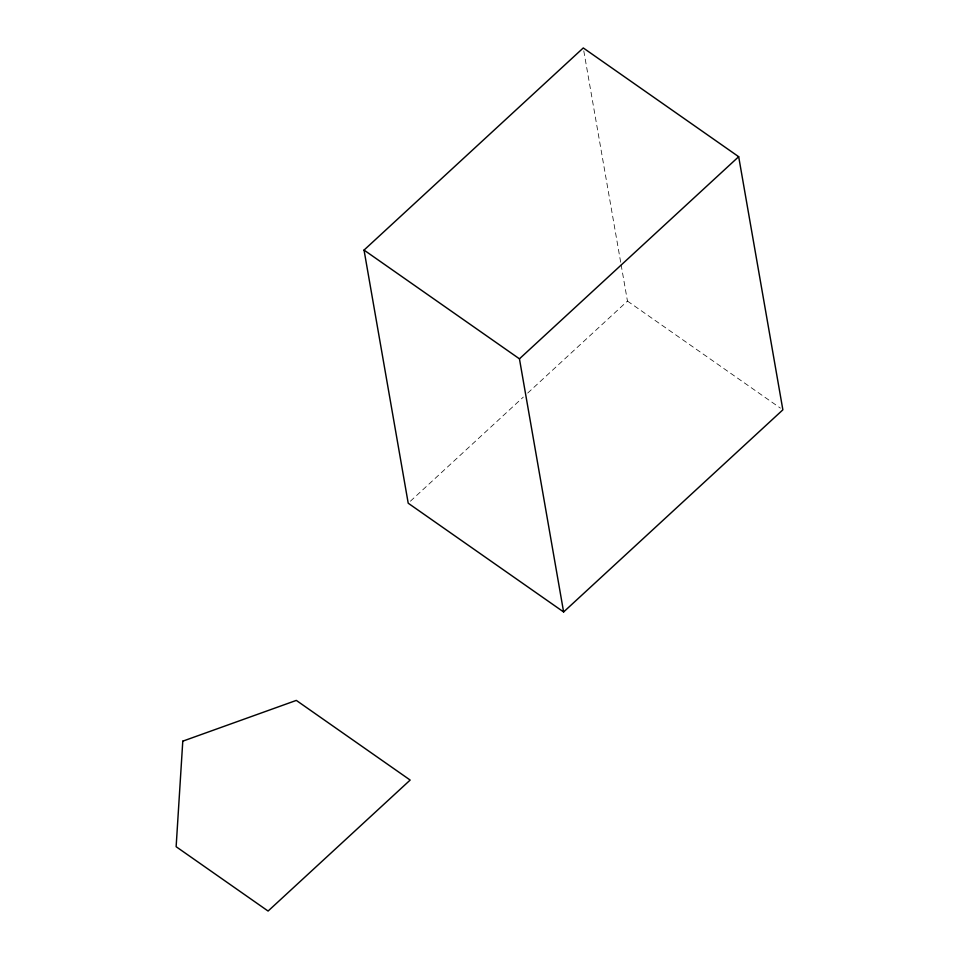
<?xml version="1.0" encoding="UTF-8"?>
<svg xmlns="http://www.w3.org/2000/svg" width="959" height="959" viewBox="0 0 959 959"><rect width="100%" height="100%" fill="white"/><g stroke="black" fill="none" stroke-linecap="round" stroke-linejoin="round"><path stroke-width="0.72" stroke-dasharray="4.79 3.6" d="M410.404 501.197L523.314 397.098M527.702 393.058L627.462 301.09L621.036 264.288M627.462 301.09L780.422 408.126M583.791 50.899L620.785 262.826"/><path stroke-width="1.44" d="M364.036 250.083L583.276 47.95L738.682 156.701L782.868 409.829L563.616 611.962L408.21 503.211L364.036 250.083L519.442 358.822L563.616 611.962M519.442 358.822L738.682 156.701M182.785 741.163L176.132 846.701L268.088 911.05L410.164 780.063L296.319 700.406L182.785 741.163"/></g></svg>
